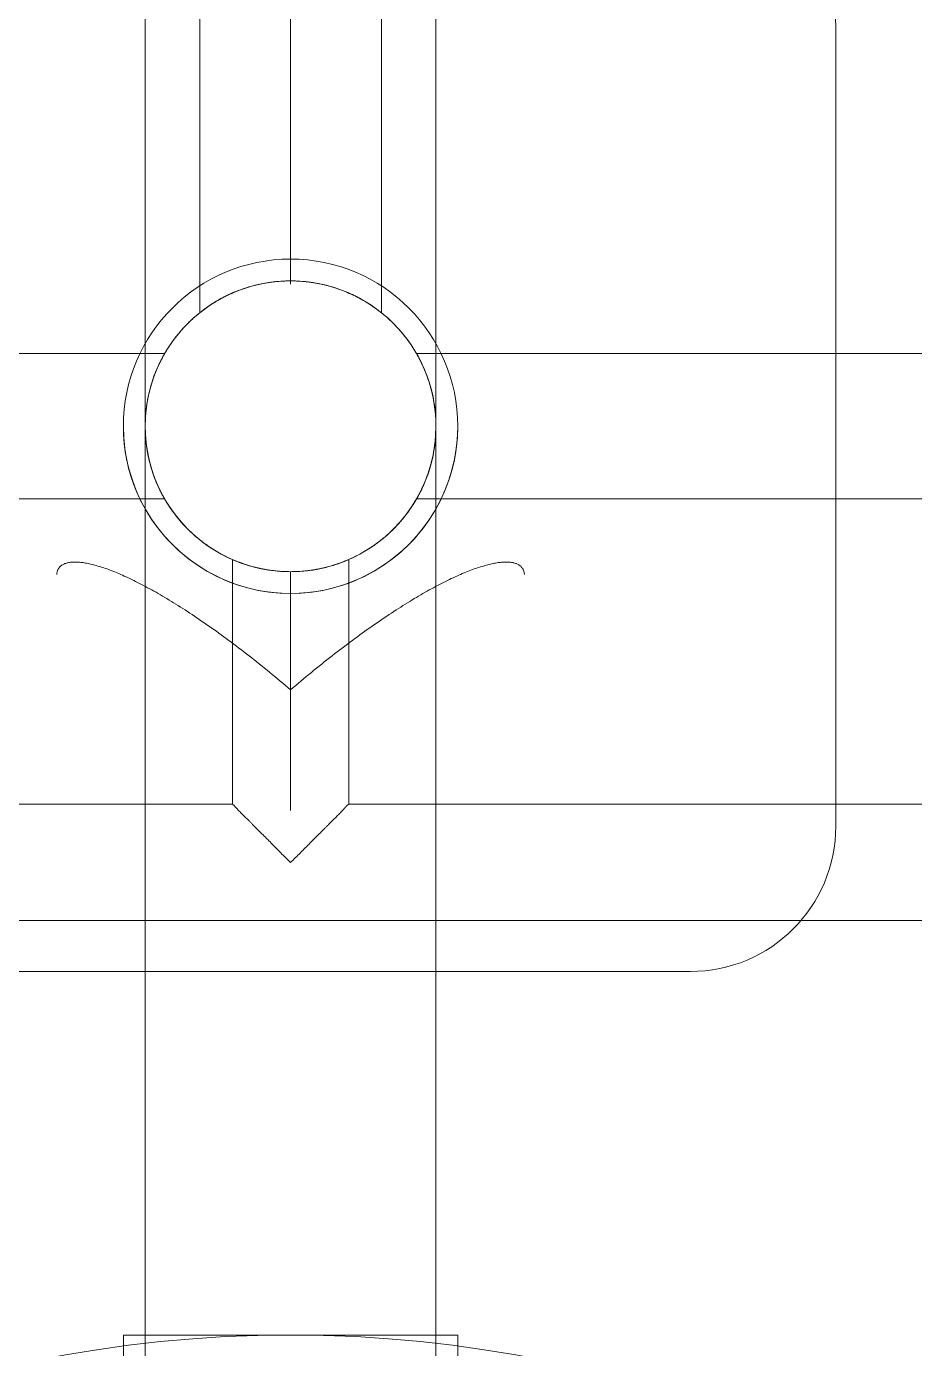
# Model space of a CAD drawing. Header units: millimetres. Extents: x -677815 to 476396, y -125373 to 39000.
# Drawn here: x 132241.7 to 132363.8, y -361.9 to -180 of the extents above; entities that cross this region are included whole.
import ezdxf

# ---------------------------------------------------------------- set-up
doc = ezdxf.new("R2010")
doc.units = ezdxf.units.MM
doc.layers.add('AM_BOR', color=4, linetype='Continuous', lineweight=25)
doc.layers.add('Xref building Toll$0$P-SANR-FIXT', color=6, linetype='Continuous', lineweight=9)
pattern_1 = [(90, (0, 0), (-406, 2e-14), [])]

# ---------------------------------------------------------------- blocks, each defined once
blk = doc.blocks.new('Xref building Toll$0$FP_322-MASTER GROUND FLOOR')
at = {"layer": 'Xref building Toll$0$P-SANR-FIXT'}
for p, q in [((190, 228), (-110, 228)), ((-110, 212), (32, 212)), ((48, 212), (190, 212))]:
    blk.add_line(p, q, dxfattribs=at)
blk = doc.blocks.new('Xref building Toll$0$FP_328-MASTER GROUND FLOOR')
at = {"layer": 'Xref building Toll$0$P-SANR-FIXT'}
blk.add_line((40, 75), (40, 140.45), dxfattribs=at)
blk = doc.blocks.new('Xref building Toll$0$FP_327-MASTER GROUND FLOOR')
at = {"layer": 'Xref building Toll$0$P-SANR-FIXT'}
for p, q in [((20, 160), (20, 75)), ((60, 75), (60, 160))]:
    blk.add_line(p, q, dxfattribs=at)
blk.add_blockref('Xref building Toll$0$FP_328-MASTER GROUND FLOOR', (0, 0), dxfattribs=at)
blk = doc.blocks.new('Xref building Toll$0$FP_335-MASTER GROUND FLOOR')
at = {"layer": 'Xref building Toll$0$P-SANR-FIXT'}
for p, q in [((22.68, 170), (-60, 170)), ((140, 170), (57.32, 170)), ((-60, 150), (22.68, 150)), ((57.32, 150), (140, 150))]:
    blk.add_line(p, q, dxfattribs=at)
blk = doc.blocks.new('Xref building Toll$0$FP_344-MASTER GROUND FLOOR')
at = {"layer": 'Xref building Toll$0$P-SANR-FIXT'}
blk.add_line((62.36, 285), (40, 285), dxfattribs=at)
blk = doc.blocks.new('Xref building Toll$0$FP_343-MASTER GROUND FLOOR')
at = {"layer": 'Xref building Toll$0$P-SANR-FIXT'}
blk.add_line((60, 160), (60, 410), dxfattribs=at)
blk.add_blockref('Xref building Toll$0$FP_344-MASTER GROUND FLOOR', (0, 0), dxfattribs=at)
blk = doc.blocks.new('Xref building Toll$0$FP_346-MASTER GROUND FLOOR')
at = {"layer": 'Xref building Toll$0$P-SANR-FIXT'}
blk.add_line((17.64, 285), (40, 285), dxfattribs=at)
blk = doc.blocks.new('Xref building Toll$0$FP_345-MASTER GROUND FLOOR')
at = {"layer": 'Xref building Toll$0$P-SANR-FIXT'}
blk.add_line((20, 410), (20, 160), dxfattribs=at)
blk.add_blockref('Xref building Toll$0$FP_346-MASTER GROUND FLOOR', (0, 0), dxfattribs=at)
blk = doc.blocks.new('Xref building Toll$0$FP_352-MASTER GROUND FLOOR')
at = {"layer": 'Xref building Toll$0$P-SANR-FIXT'}
blk.add_line((40, 180), (40, 212.85), dxfattribs=at)
blk = doc.blocks.new('Xref building Toll$0$FP_351-MASTER GROUND FLOOR')
at = {"layer": 'Xref building Toll$0$P-SANR-FIXT'}
for p, q in [((32, 212), (32, 178.33)), ((48, 178.33), (48, 212))]:
    blk.add_line(p, q, dxfattribs=at)
blk.add_blockref('Xref building Toll$0$FP_352-MASTER GROUND FLOOR', (0, 0), dxfattribs=at)
blk = doc.blocks.new('Xref building Toll$0$FP_367-MASTER GROUND FLOOR')
at = {"layer": 'Xref building Toll$0$P-SANR-FIXT'}
for p, q in [((17, 385), (17, 285)), ((63, 285), (63, 385))]:
    blk.add_line(p, q, dxfattribs=at)
blk = doc.blocks.new('Xref building Toll$0$FP_369-MASTER GROUND FLOOR')
at = {"layer": 'Xref building Toll$0$P-SANR-FIXT'}
for p, q in [((40.36, 195.95), (40, 196.26)), ((40.72, 195.64), (40.36, 195.95)), ((41.07, 195.34), (40.72, 195.64)), ((41.43, 195.04), (41.07, 195.34)), ((41.79, 194.74), (41.43, 195.04)), ((42.15, 194.44), (41.79, 194.74)), ((42.51, 194.15), (42.15, 194.44)), ((42.86, 193.86), (42.51, 194.15)), ((43.22, 193.56), (42.86, 193.86)), ((43.58, 193.27), (43.22, 193.56)), ((43.93, 192.99), (43.58, 193.27)), ((44.29, 192.7), (43.93, 192.99)), ((44.64, 192.42), (44.29, 192.7)), ((45, 192.14), (44.64, 192.42)), ((45.35, 191.86), (45, 192.14)), ((45.7, 191.58), (45.35, 191.86)), ((46.06, 191.31), (45.7, 191.58)), ((46.41, 191.04), (46.06, 191.31)), ((46.76, 190.77), (46.41, 191.04)), ((47.11, 190.5), (46.76, 190.77)), ((47.46, 190.23), (47.11, 190.5)), ((47.81, 189.97), (47.46, 190.23)), ((48.15, 189.71), (47.81, 189.97)), ((48.5, 189.45), (48.15, 189.71)), ((48.84, 189.2), (48.5, 189.45)), ((49.19, 188.94), (48.84, 189.2)), ((49.53, 188.69), (49.19, 188.94)), ((49.87, 188.45), (49.53, 188.69)), ((50.21, 188.2), (49.87, 188.45)), ((50.55, 187.96), (50.21, 188.2)), ((50.89, 187.72), (50.55, 187.96)), ((51.23, 187.48), (50.89, 187.72)), ((51.56, 187.25), (51.23, 187.48)), ((51.9, 187.02), (51.56, 187.25)), ((52.23, 186.79), (51.9, 187.02)), ((52.56, 186.56), (52.23, 186.79)), ((52.89, 186.34), (52.56, 186.56)), ((53.22, 186.12), (52.89, 186.34)), ((53.54, 185.9), (53.22, 186.12)), ((53.87, 185.69), (53.54, 185.9)), ((54.19, 185.48), (53.87, 185.69)), ((54.51, 185.27), (54.19, 185.48)), ((54.83, 185.06), (54.51, 185.27)), ((55.15, 184.86), (54.83, 185.06)), ((55.46, 184.66), (55.15, 184.86)), ((55.77, 184.47), (55.46, 184.66)), ((56.09, 184.27), (55.77, 184.47)), ((56.39, 184.08), (56.09, 184.27)), ((56.7, 183.9), (56.39, 184.08)), ((57.01, 183.71), (56.7, 183.9)), ((57.31, 183.53), (57.01, 183.71)), ((57.61, 183.35), (57.31, 183.53)), ((57.91, 183.18), (57.61, 183.35)), ((58.21, 183.01), (57.91, 183.18)), ((58.5, 182.84), (58.21, 183.01)), ((58.79, 182.68), (58.5, 182.84)), ((59.08, 182.51), (58.79, 182.68)), ((59.37, 182.36), (59.08, 182.51)), ((59.66, 182.2), (59.37, 182.36)), ((59.94, 182.05), (59.66, 182.2)), ((60.22, 181.9), (59.94, 182.05)), ((60.5, 181.75), (60.22, 181.9)), ((60.77, 181.61), (60.5, 181.75)), ((61.04, 181.47), (60.77, 181.61)), ((61.31, 181.34), (61.04, 181.47)), ((61.58, 181.21), (61.31, 181.34)), ((61.84, 181.08), (61.58, 181.21)), ((62.11, 180.95), (61.84, 181.08)), ((62.36, 180.83), (62.11, 180.95)), ((62.62, 180.71), (62.36, 180.83)), ((62.87, 180.6), (62.62, 180.71)), ((63.13, 180.49), (62.87, 180.6)), ((63.37, 180.38), (63.13, 180.49)), ((63.62, 180.27), (63.37, 180.38)), ((63.86, 180.17), (63.62, 180.27)), ((64.1, 180.07), (63.86, 180.17)), ((64.33, 179.98), (64.1, 180.07)), ((72.12, 180.05), (72.1, 179.97)), ((72.14, 180.14), (72.12, 180.05)), ((72.15, 180.22), (72.14, 180.14)), ((72.16, 180.32), (72.15, 180.22)), ((72.17, 180.41), (72.16, 180.32)), ((64.57, 179.89), (64.33, 179.98)), ((64.8, 179.8), (64.57, 179.89)), ((65.02, 179.71), (64.8, 179.8)), ((65.25, 179.63), (65.02, 179.71)), ((65.47, 179.55), (65.25, 179.63)), ((65.69, 179.48), (65.47, 179.55)), ((65.9, 179.41), (65.69, 179.48)), ((66.11, 179.34), (65.9, 179.41)), ((66.32, 179.28), (66.11, 179.34)), ((66.52, 179.22), (66.32, 179.28)), ((66.72, 179.16), (66.52, 179.22)), ((66.92, 179.1), (66.72, 179.16)), ((67.12, 179.05), (66.92, 179.1)), ((67.31, 179), (67.12, 179.05)), ((67.5, 178.96), (67.31, 179)), ((67.68, 178.92), (67.5, 178.96)), ((67.86, 178.88), (67.68, 178.92)), ((68.04, 178.85), (67.86, 178.88)), ((68.21, 178.81), (68.04, 178.85)), ((68.38, 178.79), (68.21, 178.81)), ((68.55, 178.76), (68.38, 178.79)), ((68.71, 178.74), (68.55, 178.76)), ((68.87, 178.72), (68.71, 178.74)), ((69.03, 178.71), (68.87, 178.72)), ((69.18, 178.7), (69.03, 178.71)), ((69.33, 178.69), (69.18, 178.7)), ((69.48, 178.68), (69.33, 178.69)), ((69.62, 178.68), (69.48, 178.68)), ((69.76, 178.68), (69.62, 178.68)), ((69.89, 178.68), (69.76, 178.68)), ((70.02, 178.69), (69.89, 178.68)), ((70.15, 178.7), (70.02, 178.69)), ((70.27, 178.71), (70.15, 178.7)), ((70.39, 178.73), (70.27, 178.71)), ((70.51, 178.75), (70.39, 178.73)), ((70.62, 178.77), (70.51, 178.75)), ((70.73, 178.8), (70.62, 178.77)), ((70.83, 178.83), (70.73, 178.8)), ((70.93, 178.86), (70.83, 178.83)), ((71.03, 178.89), (70.93, 178.86)), ((71.12, 178.93), (71.03, 178.89)), ((71.21, 178.97), (71.12, 178.93)), ((71.29, 179.01), (71.21, 178.97)), ((71.38, 179.05), (71.29, 179.01)), ((71.45, 179.1), (71.38, 179.05)), ((71.53, 179.15), (71.45, 179.1)), ((71.6, 179.21), (71.53, 179.15)), ((71.66, 179.26), (71.6, 179.21)), ((71.72, 179.32), (71.66, 179.26)), ((71.78, 179.38), (71.72, 179.32)), ((71.83, 179.45), (71.78, 179.38)), ((71.88, 179.51), (71.83, 179.45)), ((71.93, 179.58), (71.88, 179.51)), ((71.97, 179.66), (71.93, 179.58)), ((72.01, 179.73), (71.97, 179.66)), ((72.04, 179.81), (72.01, 179.73)), ((72.07, 179.89), (72.04, 179.81)), ((72.1, 179.97), (72.07, 179.89))]:
    blk.add_line(p, q, dxfattribs=at)
blk = doc.blocks.new('Xref building Toll$0$FP_368-MASTER GROUND FLOOR')
at = {"layer": 'Xref building Toll$0$P-SANR-FIXT', "flags": 128}
blk.add_lwpolyline([(60, 160), (60, 192.18), (60, 230)], dxfattribs=at)
at = {"layer": 'Xref building Toll$0$P-SANR-FIXT'}
blk.add_blockref('Xref building Toll$0$FP_369-MASTER GROUND FLOOR', (0, 0), dxfattribs=at)
blk = doc.blocks.new('Xref building Toll$0$FP_371-MASTER GROUND FLOOR')
at = {"layer": 'Xref building Toll$0$P-SANR-FIXT'}
for p, q in [((37.85, 194.44), (38.21, 194.74)), ((38.21, 194.74), (38.57, 195.04)), ((38.57, 195.04), (38.93, 195.34)), ((38.93, 195.34), (39.28, 195.64)), ((39.28, 195.64), (39.64, 195.95)), ((39.64, 195.95), (40, 196.26)), ((35.71, 192.7), (36.07, 192.99)), ((36.07, 192.99), (36.42, 193.27)), ((36.42, 193.27), (36.78, 193.56)), ((36.78, 193.56), (37.14, 193.86)), ((37.14, 193.86), (37.49, 194.15)), ((37.49, 194.15), (37.85, 194.44)), ((33.24, 190.77), (33.59, 191.04)), ((33.59, 191.04), (33.94, 191.31)), ((33.94, 191.31), (34.3, 191.58)), ((34.3, 191.58), (34.65, 191.86)), ((34.65, 191.86), (35, 192.14)), ((35, 192.14), (35.36, 192.42)), ((35.36, 192.42), (35.71, 192.7)), ((30.81, 188.94), (31.16, 189.2)), ((31.16, 189.2), (31.5, 189.45)), ((31.5, 189.45), (31.85, 189.71)), ((31.85, 189.71), (32.19, 189.97)), ((32.19, 189.97), (32.54, 190.23)), ((32.54, 190.23), (32.89, 190.5)), ((32.89, 190.5), (33.24, 190.77)), ((28.44, 187.25), (28.77, 187.48)), ((28.77, 187.48), (29.11, 187.72)), ((29.11, 187.72), (29.45, 187.96)), ((29.45, 187.96), (29.79, 188.2)), ((29.79, 188.2), (30.13, 188.45)), ((30.13, 188.45), (30.47, 188.69)), ((30.47, 188.69), (30.81, 188.94)), ((25.81, 185.48), (26.13, 185.69)), ((26.13, 185.69), (26.46, 185.9)), ((26.46, 185.9), (26.78, 186.12)), ((26.78, 186.12), (27.11, 186.34)), ((27.11, 186.34), (27.44, 186.56)), ((27.44, 186.56), (27.77, 186.79)), ((27.77, 186.79), (28.1, 187.02)), ((28.1, 187.02), (28.44, 187.25)), ((22.69, 183.53), (22.99, 183.71)), ((22.99, 183.71), (23.3, 183.9)), ((23.3, 183.9), (23.61, 184.08)), ((23.61, 184.08), (23.91, 184.27)), ((23.91, 184.27), (24.23, 184.47)), ((24.23, 184.47), (24.54, 184.66)), ((24.54, 184.66), (24.85, 184.86)), ((24.85, 184.86), (25.17, 185.06)), ((25.17, 185.06), (25.49, 185.27)), ((25.49, 185.27), (25.81, 185.48)), ((19.5, 181.75), (19.78, 181.9)), ((19.78, 181.9), (20.06, 182.05)), ((20.06, 182.05), (20.34, 182.2)), ((20.34, 182.2), (20.63, 182.36)), ((20.63, 182.36), (20.92, 182.51)), ((20.92, 182.51), (21.21, 182.68)), ((21.21, 182.68), (21.5, 182.84)), ((21.5, 182.84), (21.79, 183.01)), ((21.79, 183.01), (22.09, 183.18)), ((22.09, 183.18), (22.39, 183.35)), ((22.39, 183.35), (22.69, 183.53)), ((7.83, 180.41), (7.84, 180.32)), ((7.84, 180.32), (7.85, 180.22)), ((7.85, 180.22), (7.86, 180.14)), ((7.86, 180.14), (7.88, 180.05)), ((7.88, 180.05), (7.9, 179.97)), ((15.67, 179.98), (15.9, 180.07)), ((15.9, 180.07), (16.14, 180.17)), ((16.14, 180.17), (16.38, 180.27)), ((16.38, 180.27), (16.63, 180.38)), ((16.63, 180.38), (16.87, 180.49)), ((16.87, 180.49), (17.13, 180.6)), ((17.13, 180.6), (17.38, 180.71)), ((17.38, 180.71), (17.64, 180.83)), ((17.64, 180.83), (17.89, 180.95)), ((17.89, 180.95), (18.16, 181.08)), ((18.16, 181.08), (18.42, 181.21)), ((18.42, 181.21), (18.69, 181.34)), ((18.69, 181.34), (18.96, 181.47)), ((18.96, 181.47), (19.23, 181.61)), ((19.23, 181.61), (19.5, 181.75)), ((7.9, 179.97), (7.93, 179.89)), ((7.93, 179.89), (7.96, 179.81)), ((7.96, 179.81), (7.99, 179.73)), ((7.99, 179.73), (8.03, 179.66)), ((8.03, 179.66), (8.07, 179.58)), ((8.07, 179.58), (8.12, 179.51)), ((8.12, 179.51), (8.17, 179.45)), ((8.17, 179.45), (8.22, 179.38)), ((8.22, 179.38), (8.28, 179.32)), ((8.28, 179.32), (8.34, 179.26)), ((8.34, 179.26), (8.4, 179.21)), ((8.4, 179.21), (8.47, 179.15)), ((8.47, 179.15), (8.55, 179.1)), ((8.55, 179.1), (8.62, 179.05)), ((8.62, 179.05), (8.71, 179.01)), ((8.71, 179.01), (8.79, 178.97)), ((8.79, 178.97), (8.88, 178.93)), ((8.88, 178.93), (8.97, 178.89)), ((8.97, 178.89), (9.07, 178.86)), ((9.07, 178.86), (9.17, 178.83)), ((9.17, 178.83), (9.27, 178.8)), ((9.27, 178.8), (9.38, 178.77)), ((9.38, 178.77), (9.49, 178.75)), ((9.49, 178.75), (9.61, 178.73)), ((9.61, 178.73), (9.73, 178.71)), ((9.73, 178.71), (9.85, 178.7)), ((9.85, 178.7), (9.98, 178.69)), ((9.98, 178.69), (10.11, 178.68)), ((10.11, 178.68), (10.24, 178.68)), ((10.24, 178.68), (10.38, 178.68)), ((10.38, 178.68), (10.52, 178.68)), ((10.52, 178.68), (10.67, 178.69)), ((10.67, 178.69), (10.82, 178.7)), ((10.82, 178.7), (10.97, 178.71)), ((10.97, 178.71), (11.13, 178.72)), ((11.13, 178.72), (11.29, 178.74)), ((11.29, 178.74), (11.45, 178.76)), ((11.45, 178.76), (11.62, 178.79)), ((11.62, 178.79), (11.79, 178.81)), ((11.79, 178.81), (11.96, 178.85)), ((11.96, 178.85), (12.14, 178.88)), ((12.14, 178.88), (12.32, 178.92)), ((12.32, 178.92), (12.5, 178.96)), ((12.5, 178.96), (12.69, 179)), ((12.69, 179), (12.88, 179.05)), ((12.88, 179.05), (13.08, 179.1)), ((13.08, 179.1), (13.28, 179.16)), ((13.28, 179.16), (13.48, 179.22)), ((13.48, 179.22), (13.68, 179.28)), ((13.68, 179.28), (13.89, 179.34)), ((13.89, 179.34), (14.1, 179.41)), ((14.1, 179.41), (14.31, 179.48)), ((14.31, 179.48), (14.53, 179.55)), ((14.53, 179.55), (14.75, 179.63)), ((14.75, 179.63), (14.98, 179.71)), ((14.98, 179.71), (15.2, 179.8)), ((15.2, 179.8), (15.43, 179.89)), ((15.43, 179.89), (15.67, 179.98))]:
    blk.add_line(p, q, dxfattribs=at)
blk = doc.blocks.new('Xref building Toll$0$FP_370-MASTER GROUND FLOOR')
at = {"layer": 'Xref building Toll$0$P-SANR-FIXT', "flags": 128}
blk.add_lwpolyline([(20, 230), (20, 171.1), (20, 160)], dxfattribs=at)
at = {"layer": 'Xref building Toll$0$P-SANR-FIXT'}
blk.add_blockref('Xref building Toll$0$FP_371-MASTER GROUND FLOOR', (0, 0), dxfattribs=at)
blk = doc.blocks.new('Xref building Toll$0$FP_372-MASTER GROUND FLOOR')
at = {"layer": 'Xref building Toll$0$P-SANR-FIXT'}
blk.add_line((60, 230), (60, 765), dxfattribs=at)
blk = doc.blocks.new('Xref building Toll$0$FP_374-MASTER GROUND FLOOR')
at = {"layer": 'Xref building Toll$0$P-SANR-FIXT'}
blk.add_line((20, 765), (20, 230), dxfattribs=at)
blk = doc.blocks.new('Xref building Toll$0$FP_381-MASTER GROUND FLOOR')
at = {"layer": 'Xref building Toll$0$P-SANR-FIXT'}
blk.add_line((40, 75), (40, 140), dxfattribs=at)
blk = doc.blocks.new('Xref building Toll$0$FP_380-MASTER GROUND FLOOR')
at = {"layer": 'Xref building Toll$0$P-SANR-FIXT'}
for p, q in [((27.5, 144.39), (27.5, 75)), ((52.5, 75), (52.5, 144.39))]:
    blk.add_line(p, q, dxfattribs=at)
blk.add_blockref('Xref building Toll$0$FP_381-MASTER GROUND FLOOR', (0, 0), dxfattribs=at)
blk = doc.blocks.new('Xref building Toll$0$Safety_Shower_amp_Eye_Wash_6042 - Existing-1652982-MASTER GROUND FLOOR')
at = {"layer": 'Xref building Toll$0$P-SANR-FIXT'}
h = blk.add_hatch(dxfattribs=at)
h.set_pattern_fill('FP_312', color=256, style=0, pattern_type=2)
h.set_pattern_definition(pattern_1)
edge = h.paths.add_edge_path(flags=0)
edge.add_arc((40, 460), 166.25, 180, 360)
edge.add_arc((40, 460), 166.25, 360, 540)
edge = h.paths.add_edge_path(flags=0)
edge.add_arc((40, 460), 175, 180, 360)
edge.add_arc((40, 460), 175, 360, 540)
h = blk.add_hatch(dxfattribs=at)
h.set_pattern_fill('FP_312', color=256, style=0, pattern_type=2)
h.set_pattern_definition(pattern_1)
edge = h.paths.add_edge_path(flags=0)
edge.add_arc((95, 215), 20, 0, 90, ccw=False)
edge.add_line((115, 215), (115, 105))
edge.add_arc((95, 105), 20, 270, 360, ccw=False)
edge.add_line((95, 85), (-15, 85))
edge.add_arc((-15, 105), 20, 180, 270, ccw=False)
edge.add_line((-35, 105), (-35, 215))
edge.add_arc((-15, 215), 20, 90, 180, ccw=False)
edge.add_line((-15, 235), (95, 235))
h = blk.add_hatch(dxfattribs=at)
h.set_pattern_fill('FP_319', color=256, style=0, pattern_type=2)
h.set_pattern_definition([(270, (40, 160), (406, 2e-14), [])])
edge = h.paths.add_edge_path(flags=0)
edge.add_arc((40, 160), 20, 0, 180)
edge.add_arc((40, 160), 20, 180, 360)
for p, q in [((17, 285), (63, 285)), ((63, 285), (17, 285)), ((95, 235), (-15, 235)), ((-15, 235), (95, 235)), ((-35, 215), (-35, 105)), ((-35, 105), (-35, 215))]:
    blk.add_line(p, q, dxfattribs=at)
for centre, radius, start, end in [((40, 460), 175, 180, 360), ((40, 460), 175, 180, 0), ((-15, 215), 20, 90, 180), ((-15, 215), 20, 90, 180), ((40, 160), 23, 360, 180), ((40, 160), 23, 0, 180), ((40, 160), 20, 360, 180), ((40, 160), 20, 0, 180), ((40, 160), 20, 90, 270), ((40, 160), 20, 270, 90), ((40, 160), 23, 180, 360), ((40, 160), 23, 180, 360), ((40, 160), 20, 180, 360), ((40, 160), 20, 180, 360), ((-15, 105), 20, 180, 270), ((-15, 105), 20, 180, 270)]:
    blk.add_arc(centre, radius, start, end, dxfattribs=at)
for points, knots in [([(32, 212), (32.05, 212), (32.19, 212.12), (32.48, 212.44), (32.68, 212.66), (32.85, 212.85), (33.04, 213.05), (33.33, 213.35), (33.74, 213.75), (34.2, 214.19), (34.57, 214.56), (34.85, 214.85), (35.14, 215.15), (35.53, 215.55), (36.05, 216.06), (36.69, 216.69), (37.34, 217.34), (37.99, 218), (38.87, 218.89), (39.54, 219.56), (40, 220)], [0, 0, 0, 0, 0.125, 0.1875, 0.21875, 0.25, 0.28125, 0.3125, 0.375, 0.4375, 0.46875, 0.5, 0.53125, 0.5625, 0.625, 0.6875, 0.75, 0.8125, 0.875, 1, 1, 1, 1]), ([(40, 220), (39.54, 219.56), (38.87, 218.89), (37.99, 218), (37.34, 217.34), (36.69, 216.69), (36.05, 216.06), (35.53, 215.55), (35.14, 215.15), (34.85, 214.85), (34.57, 214.56), (34.2, 214.19), (33.74, 213.75), (33.33, 213.35), (33.04, 213.05), (32.85, 212.85), (32.68, 212.66), (32.48, 212.44), (32.19, 212.12), (32.05, 212), (32, 212)], [0, 0, 0, 0, 0.125, 0.1875, 0.25, 0.3125, 0.375, 0.4375, 0.46875, 0.5, 0.53125, 0.5625, 0.625, 0.6875, 0.71875, 0.75, 0.78125, 0.8125, 0.875, 1, 1, 1, 1]), ([(40, 220), (40.46, 219.56), (41.13, 218.89), (42.01, 218), (42.66, 217.34), (43.31, 216.69), (43.95, 216.06), (44.47, 215.55), (44.86, 215.15), (45.15, 214.85), (45.43, 214.56), (45.8, 214.19), (46.26, 213.75), (46.67, 213.35), (46.96, 213.05), (47.15, 212.85), (47.32, 212.66), (47.52, 212.44), (47.81, 212.12), (47.95, 212), (48, 212)], [0, 0, 0, 0, 0.125, 0.1875, 0.25, 0.3125, 0.375, 0.4375, 0.46875, 0.5, 0.53125, 0.5625, 0.625, 0.6875, 0.71875, 0.75, 0.78125, 0.8125, 0.875, 1, 1, 1, 1]), ([(48, 212), (47.95, 212), (47.81, 212.12), (47.52, 212.44), (47.32, 212.66), (47.15, 212.85), (46.96, 213.05), (46.67, 213.35), (46.26, 213.75), (45.8, 214.19), (45.43, 214.56), (45.15, 214.85), (44.86, 215.15), (44.47, 215.55), (43.95, 216.06), (43.31, 216.69), (42.66, 217.34), (42.01, 218), (41.13, 218.89), (40.46, 219.56), (40, 220)], [0, 0, 0, 0, 0.125, 0.1875, 0.21875, 0.25, 0.28125, 0.3125, 0.375, 0.4375, 0.46875, 0.5, 0.53125, 0.5625, 0.625, 0.6875, 0.75, 0.8125, 0.875, 1, 1, 1, 1]), ([(40, 180), (38.91, 180), (37.31, 179.87), (35.27, 179.45), (33.8, 179.03), (32.38, 178.51), (31.04, 177.9), (29.77, 177.21), (28.78, 176.57), (28.04, 176.03), (27.32, 175.48), (26.48, 174.76), (25.55, 173.85), (24.69, 172.89), (23.92, 171.91), (23.22, 170.9), (22.59, 169.87), (22.03, 168.82), (21.55, 167.74), (20.99, 166.3), (20.25, 163.74), (20, 161.48), (20, 160)], [0, 0, 0, 0, 0.083333, 0.125, 0.166667, 0.208333, 0.25, 0.291667, 0.333333, 0.354167, 0.375, 0.416667, 0.458333, 0.5, 0.541667, 0.583333, 0.625, 0.666667, 0.708333, 0.75, 0.833333, 1, 1, 1, 1]), ([(20, 160), (20, 161.48), (20.25, 163.74), (20.99, 166.3), (21.55, 167.74), (22.03, 168.82), (22.59, 169.87), (23.22, 170.9), (23.92, 171.91), (24.69, 172.89), (25.55, 173.85), (26.48, 174.76), (27.32, 175.48), (28.04, 176.03), (28.6, 176.43), (29.18, 176.82), (29.98, 177.32), (31.04, 177.9), (32.38, 178.51), (33.8, 179.03), (35.27, 179.45), (37.31, 179.87), (38.91, 180), (40, 180)], [0, 0, 0, 0, 0.166667, 0.25, 0.291667, 0.333333, 0.375, 0.416667, 0.458333, 0.5, 0.541667, 0.583333, 0.625, 0.645833, 0.666667, 0.6875, 0.708333, 0.75, 0.791667, 0.833333, 0.875, 0.916667, 1, 1, 1, 1]), ([(32, 178.33), (32.04, 178.35), (32.2, 178.42), (32.58, 178.57), (32.85, 178.68), (33.15, 178.79), (33.63, 178.96), (34.33, 179.19), (35.14, 179.41), (35.98, 179.6), (36.91, 179.77), (37.93, 179.9), (38.99, 179.98), (40.03, 180.01), (41.06, 179.98), (42.11, 179.9), (43.13, 179.76), (44.05, 179.59), (44.89, 179.4), (45.69, 179.18), (46.39, 178.96), (46.95, 178.75), (47.38, 178.59), (47.81, 178.41), (47.97, 178.35), (48, 178.33)], [0, 0, 0, 0, 0.083333, 0.125, 0.145833, 0.166667, 0.208333, 0.25, 0.291667, 0.333333, 0.375, 0.416667, 0.458333, 0.5, 0.541667, 0.583333, 0.625, 0.666667, 0.708333, 0.75, 0.791667, 0.833333, 0.875, 0.916667, 1, 1, 1, 1]), ([(48, 178.33), (47.97, 178.35), (47.81, 178.41), (47.44, 178.57), (47.17, 178.67), (46.86, 178.79), (46.39, 178.96), (45.69, 179.18), (44.89, 179.4), (44.05, 179.59), (43.13, 179.76), (42.11, 179.9), (41.06, 179.98), (40.03, 180.01), (38.99, 179.98), (37.93, 179.9), (36.91, 179.77), (35.98, 179.6), (35.14, 179.41), (34.33, 179.19), (33.63, 178.96), (33.06, 178.76), (32.63, 178.59), (32.2, 178.42), (32.04, 178.35), (32, 178.33)], [0, 0, 0, 0, 0.083333, 0.125, 0.145833, 0.166667, 0.208333, 0.25, 0.291667, 0.333333, 0.375, 0.416667, 0.458333, 0.5, 0.541667, 0.583333, 0.625, 0.666667, 0.708333, 0.75, 0.791667, 0.833333, 0.875, 0.916667, 1, 1, 1, 1]), ([(60, 160), (60, 161.48), (59.75, 163.74), (59.01, 166.3), (58.45, 167.74), (57.97, 168.82), (57.41, 169.87), (56.78, 170.9), (56.08, 171.91), (55.31, 172.89), (54.45, 173.85), (53.52, 174.76), (52.68, 175.48), (51.96, 176.03), (51.4, 176.43), (50.82, 176.82), (50.02, 177.32), (48.96, 177.9), (47.62, 178.51), (46.2, 179.03), (44.73, 179.45), (42.69, 179.87), (41.09, 180), (40, 180)], [0, 0, 0, 0, 0.166667, 0.25, 0.291667, 0.333333, 0.375, 0.416667, 0.458333, 0.5, 0.541667, 0.583333, 0.625, 0.645833, 0.666667, 0.6875, 0.708333, 0.75, 0.791667, 0.833333, 0.875, 0.916667, 1, 1, 1, 1]), ([(40, 180), (41.09, 180), (42.69, 179.87), (44.73, 179.45), (46.2, 179.03), (47.62, 178.51), (48.96, 177.9), (50.23, 177.21), (51.22, 176.57), (51.96, 176.03), (52.68, 175.48), (53.52, 174.76), (54.45, 173.85), (55.31, 172.89), (56.08, 171.91), (56.78, 170.9), (57.41, 169.87), (57.97, 168.82), (58.45, 167.74), (59.01, 166.3), (59.75, 163.74), (60, 161.48), (60, 160)], [0, 0, 0, 0, 0.083333, 0.125, 0.166667, 0.208333, 0.25, 0.291667, 0.333333, 0.354167, 0.375, 0.416667, 0.458333, 0.5, 0.541667, 0.583333, 0.625, 0.666667, 0.708333, 0.75, 0.833333, 1, 1, 1, 1]), ([(20, 160), (20, 160.95), (20.1, 162.3), (20.38, 163.92), (20.72, 165.41), (21.29, 167.15), (21.82, 168.36), (22.1, 168.93), (22.27, 169.27), (22.53, 169.73), (22.65, 169.94), (22.68, 170)], [0, 0, 0, 0, 0.166667, 0.25, 0.333333, 0.5, 0.666667, 0.708333, 0.75, 0.833333, 1, 1, 1, 1]), ([(22.68, 170), (22.65, 169.94), (22.53, 169.73), (22.27, 169.27), (22.1, 168.93), (21.82, 168.36), (21.29, 167.15), (20.72, 165.41), (20.38, 163.92), (20.1, 162.3), (20, 160.95), (20, 160)], [0, 0, 0, 0, 0.166667, 0.25, 0.291667, 0.333333, 0.5, 0.666667, 0.75, 0.833333, 1, 1, 1, 1]), ([(60, 160), (60, 160.95), (59.9, 162.3), (59.62, 163.92), (59.28, 165.41), (58.71, 167.15), (58.18, 168.36), (57.9, 168.93), (57.73, 169.27), (57.47, 169.73), (57.35, 169.94), (57.32, 170)], [0, 0, 0, 0, 0.166667, 0.25, 0.333333, 0.5, 0.666667, 0.708333, 0.75, 0.833333, 1, 1, 1, 1]), ([(57.32, 170), (57.35, 169.94), (57.47, 169.73), (57.73, 169.27), (57.9, 168.93), (58.18, 168.36), (58.71, 167.15), (59.28, 165.41), (59.62, 163.92), (59.9, 162.3), (60, 160.95), (60, 160)], [0, 0, 0, 0, 0.166667, 0.25, 0.291667, 0.333333, 0.5, 0.666667, 0.75, 0.833333, 1, 1, 1, 1]), ([(20, 160), (20, 159.05), (20.1, 157.7), (20.38, 156.08), (20.72, 154.59), (21.29, 152.85), (21.82, 151.64), (22.1, 151.07), (22.27, 150.73), (22.53, 150.27), (22.65, 150.06), (22.68, 150)], [0, 0, 0, 0, 0.166667, 0.25, 0.333333, 0.5, 0.666667, 0.708333, 0.75, 0.833333, 1, 1, 1, 1]), ([(22.68, 150), (22.65, 150.06), (22.53, 150.27), (22.27, 150.73), (22.1, 151.07), (21.82, 151.64), (21.29, 152.85), (20.72, 154.59), (20.38, 156.08), (20.1, 157.7), (20, 159.05), (20, 160)], [0, 0, 0, 0, 0.166667, 0.25, 0.291667, 0.333333, 0.5, 0.666667, 0.75, 0.833333, 1, 1, 1, 1]), ([(20, 160), (20, 159.02), (20.14, 157.04), (20.71, 154.55), (21.4, 152.61), (22.03, 151.18), (22.65, 150.02), (23.22, 149.11), (23.68, 148.43), (24.18, 147.76), (24.88, 146.89), (25.84, 145.84), (26.92, 144.85), (27.85, 144.1), (28.59, 143.56), (29.38, 143.05), (30.47, 142.39), (31.93, 141.66), (33.82, 140.94), (35.78, 140.41), (37.85, 140.08), (40, 139.96), (42.16, 140.08), (44.23, 140.42), (46.19, 140.95), (48.06, 141.66), (49.52, 142.39), (50.62, 143.04), (51.4, 143.56), (52.14, 144.1), (53.08, 144.85), (54.15, 145.83), (55.11, 146.88), (55.82, 147.75), (56.31, 148.42), (56.77, 149.1), (57.34, 150.01), (57.97, 151.18), (58.6, 152.6), (59.29, 154.54), (59.86, 157.03), (60, 159.02), (60, 160)], [0, 0, 0, 0, 0.055556, 0.111111, 0.138889, 0.166667, 0.194444, 0.208333, 0.222222, 0.236111, 0.25, 0.277778, 0.305556, 0.319444, 0.333333, 0.347222, 0.361111, 0.388889, 0.416667, 0.444444, 0.472222, 0.5, 0.527778, 0.555556, 0.583333, 0.611111, 0.638889, 0.652778, 0.666667, 0.680556, 0.694444, 0.722222, 0.75, 0.763889, 0.777778, 0.791667, 0.805556, 0.833333, 0.861111, 0.888889, 0.944444, 1, 1, 1, 1]), ([(60, 160), (60, 159.02), (59.86, 157.03), (59.29, 154.54), (58.6, 152.6), (57.97, 151.18), (57.34, 150.01), (56.77, 149.1), (56.31, 148.42), (55.82, 147.75), (55.11, 146.88), (54.15, 145.83), (53.08, 144.85), (52.14, 144.1), (51.4, 143.56), (50.62, 143.04), (49.52, 142.39), (48.06, 141.66), (46.19, 140.95), (44.23, 140.42), (42.16, 140.08), (40, 139.96), (37.85, 140.08), (35.78, 140.41), (33.82, 140.94), (31.93, 141.66), (30.47, 142.39), (29.38, 143.05), (28.59, 143.56), (27.85, 144.1), (26.92, 144.85), (25.84, 145.84), (24.88, 146.89), (24.18, 147.76), (23.68, 148.43), (23.22, 149.11), (22.65, 150.02), (22.03, 151.18), (21.4, 152.61), (20.71, 154.55), (20.14, 157.04), (20, 159.02), (20, 160)], [0, 0, 0, 0, 0.055556, 0.111111, 0.138889, 0.166667, 0.194444, 0.208333, 0.222222, 0.236111, 0.25, 0.277778, 0.305556, 0.319444, 0.333333, 0.347222, 0.361111, 0.388889, 0.416667, 0.444444, 0.472222, 0.5, 0.527778, 0.555556, 0.583333, 0.611111, 0.638889, 0.652778, 0.666667, 0.680556, 0.694444, 0.722222, 0.75, 0.763889, 0.777778, 0.791667, 0.805556, 0.833333, 0.861111, 0.888889, 0.944444, 1, 1, 1, 1]), ([(60, 160), (60, 159.05), (59.9, 157.7), (59.62, 156.08), (59.28, 154.59), (58.71, 152.85), (58.18, 151.64), (57.9, 151.07), (57.73, 150.73), (57.47, 150.27), (57.35, 150.06), (57.32, 150)], [0, 0, 0, 0, 0.166667, 0.25, 0.333333, 0.5, 0.666667, 0.708333, 0.75, 0.833333, 1, 1, 1, 1]), ([(57.32, 150), (57.35, 150.06), (57.47, 150.27), (57.73, 150.73), (57.9, 151.07), (58.18, 151.64), (58.71, 152.85), (59.28, 154.59), (59.62, 156.08), (59.9, 157.7), (60, 159.05), (60, 160)], [0, 0, 0, 0, 0.166667, 0.25, 0.291667, 0.333333, 0.5, 0.666667, 0.75, 0.833333, 1, 1, 1, 1]), ([(40, 140), (39.12, 140), (37.41, 140.12), (35.08, 140.57), (32.92, 141.25), (31.08, 142.07), (29.81, 142.78), (28.96, 143.32), (28.46, 143.67), (28.07, 143.95), (27.68, 144.24), (27.54, 144.36), (27.5, 144.39)], [0, 0, 0, 0, 0.125, 0.25, 0.375, 0.5, 0.625, 0.6875, 0.75, 0.8125, 0.875, 1, 1, 1, 1]), ([(27.5, 144.39), (27.54, 144.36), (27.68, 144.24), (28.07, 143.95), (28.46, 143.67), (28.96, 143.32), (29.59, 142.91), (30.32, 142.49), (31.38, 141.94), (32.92, 141.25), (35.08, 140.57), (37.41, 140.12), (39.12, 140), (40, 140)], [0, 0, 0, 0, 0.125, 0.1875, 0.25, 0.3125, 0.375, 0.4375, 0.5, 0.625, 0.75, 0.875, 1, 1, 1, 1]), ([(40, 140), (40.88, 140), (42.59, 140.12), (44.92, 140.57), (47.08, 141.25), (48.92, 142.07), (50.19, 142.78), (51.04, 143.32), (51.54, 143.67), (51.93, 143.95), (52.32, 144.24), (52.46, 144.36), (52.5, 144.39)], [0, 0, 0, 0, 0.125, 0.25, 0.375, 0.5, 0.625, 0.6875, 0.75, 0.8125, 0.875, 1, 1, 1, 1]), ([(52.5, 144.39), (52.46, 144.36), (52.32, 144.24), (51.93, 143.95), (51.54, 143.67), (51.04, 143.32), (50.41, 142.91), (49.68, 142.49), (48.62, 141.94), (47.08, 141.25), (44.92, 140.57), (42.59, 140.12), (40.88, 140), (40, 140)], [0, 0, 0, 0, 0.125, 0.1875, 0.25, 0.3125, 0.375, 0.4375, 0.5, 0.625, 0.75, 0.875, 1, 1, 1, 1])]:
    blk.add_open_spline(points, degree=3, knots=knots, dxfattribs=at)
for name in ['Xref building Toll$0$FP_374-MASTER GROUND FLOOR', 'Xref building Toll$0$FP_372-MASTER GROUND FLOOR', 'Xref building Toll$0$FP_345-MASTER GROUND FLOOR', 'Xref building Toll$0$FP_343-MASTER GROUND FLOOR', 'Xref building Toll$0$FP_367-MASTER GROUND FLOOR', 'Xref building Toll$0$FP_370-MASTER GROUND FLOOR', 'Xref building Toll$0$FP_368-MASTER GROUND FLOOR', 'Xref building Toll$0$FP_322-MASTER GROUND FLOOR', 'Xref building Toll$0$FP_351-MASTER GROUND FLOOR', 'Xref building Toll$0$FP_335-MASTER GROUND FLOOR', 'Xref building Toll$0$FP_327-MASTER GROUND FLOOR', 'Xref building Toll$0$FP_380-MASTER GROUND FLOOR']:
    blk.add_blockref(name, (0, 0), dxfattribs=at)
blk = doc.blocks.new('Xref building Toll$0$building block 28092016')
at = {"layer": 'Xref building Toll$0$P-SANR-FIXT', "rotation": 180}
blk.add_blockref('Xref building Toll$0$Safety_Shower_amp_Eye_Wash_6042 - Existing-1652982-MASTER GROUND FLOOR', (854867.64, -671574.46), dxfattribs=at)
blk = doc.blocks.new('Xref building Toll')
blk.add_blockref('Xref building Toll$0$building block 28092016', (-722549.64, 671499.46))

msp = doc.modelspace()

# ---------------------------------------------------------------- block references
at = {"layer": 'AM_BOR'}
msp.add_blockref('Xref building Toll', (0, 0), dxfattribs=at)

doc.saveas('drawing.dxf')
